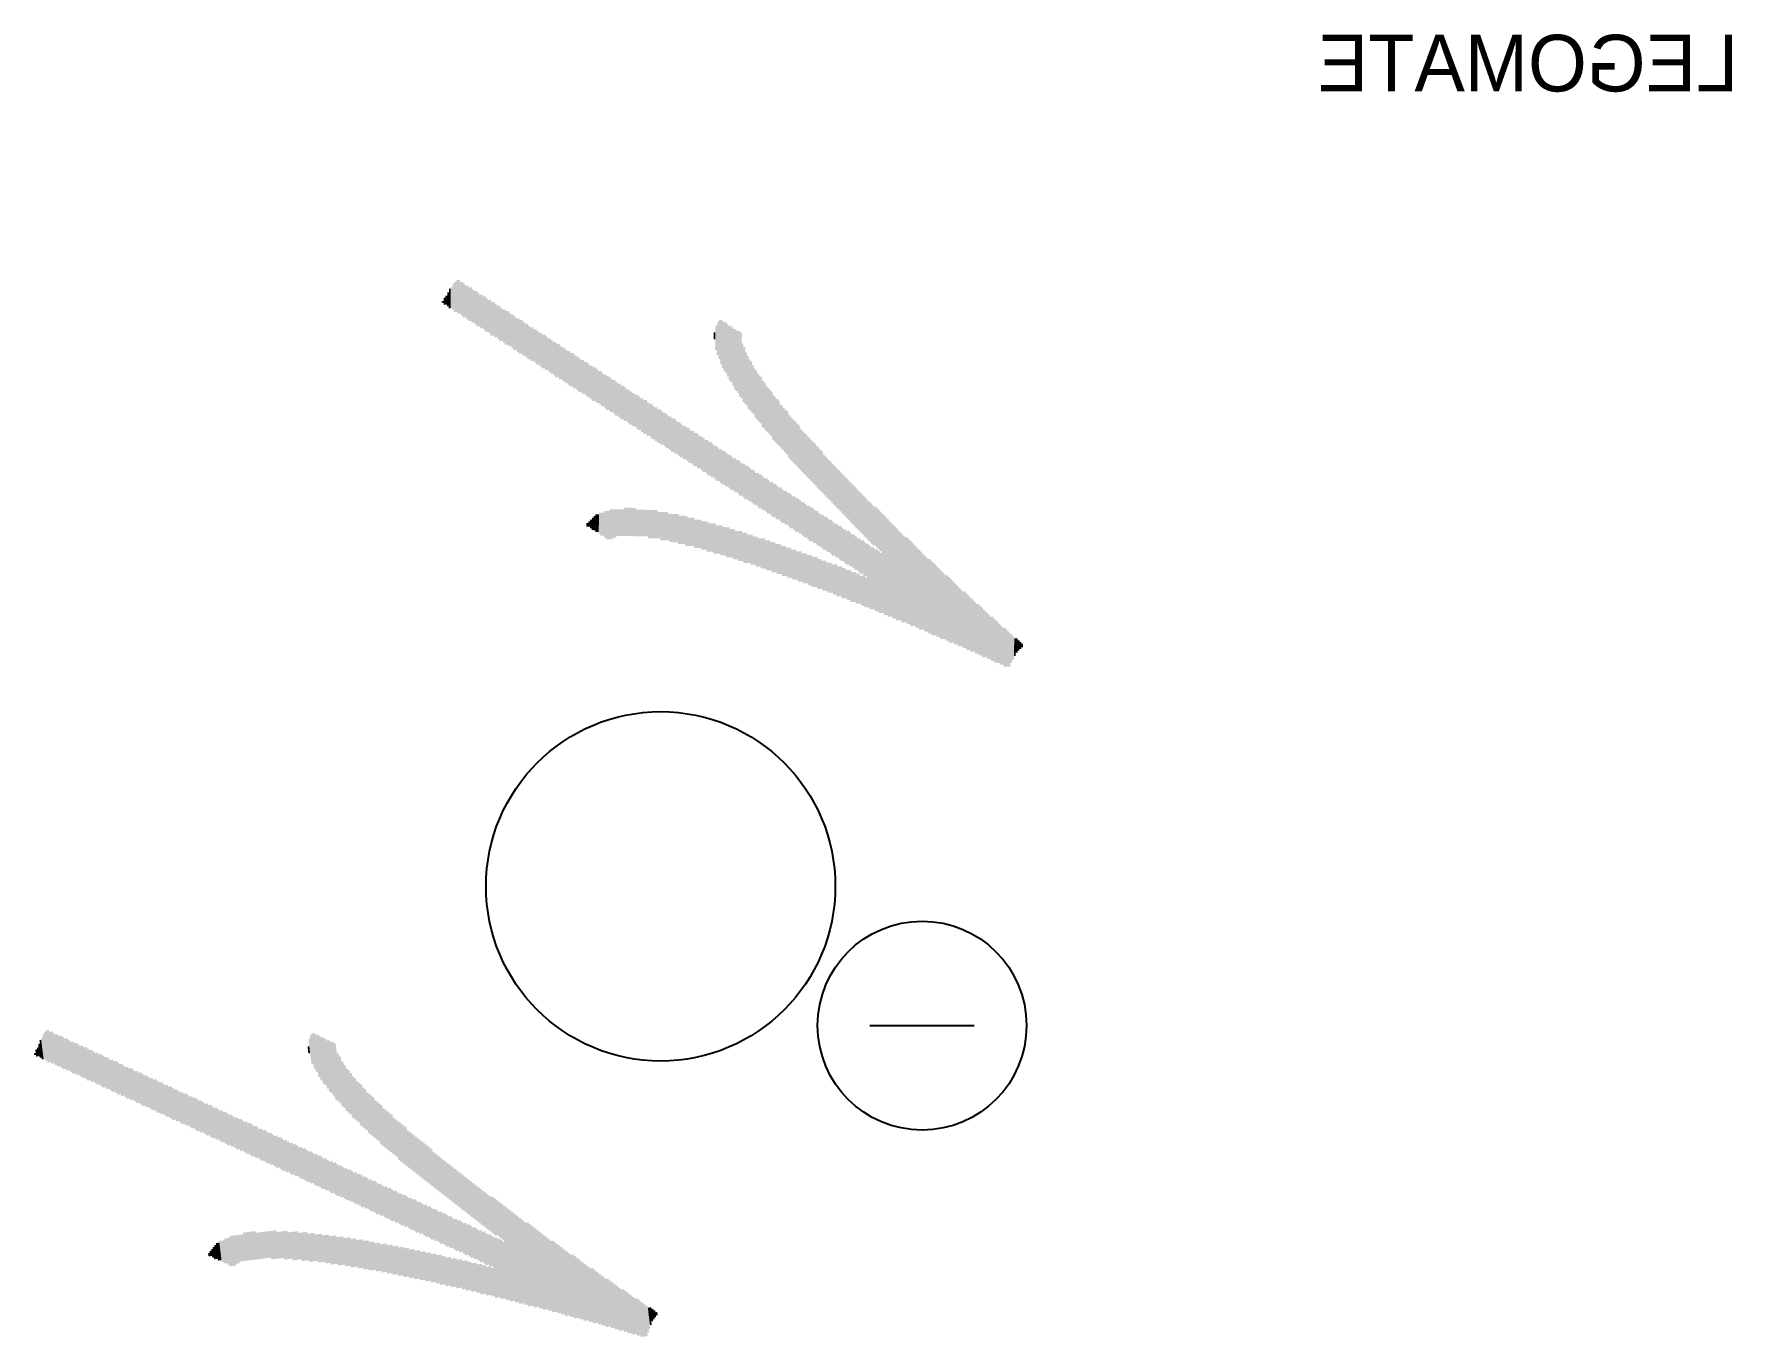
# Model space of a CAD drawing. Extents: x -28.5 to 28.5, y -1.2 to 59.4.
# Drawn here: x -24.48 to -0.09, y 40.66 to 59.37 of the extents above; entities that cross this region are included whole.
import ezdxf

# ---------------------------------------------------------------- set-up
doc = ezdxf.new("R2010")
doc.units = 0
doc.layers.add('17', color=110, linetype='CONTINUOUS')
doc.layers.add('22', color=253, linetype='CONTINUOUS')

# ---------------------------------------------------------------- blocks, each defined once
blk = doc.blocks.new('RECT')
blk.add_solid([(-0.5, -0.5), (0.5, -0.5), (-0.5, 0.5), (0.5, 0.5)])
blk = doc.blocks.new('ROUNDP')
blk.add_circle((0, 0), 0.5)

msp = doc.modelspace()

# ---------------------------------------------------------------- linework, layer by layer
at = {"layer": '22'}
msp.add_line((-12.472, 45.134), (-10.972, 45.134), dxfattribs=at)
msp.add_circle((-11.722, 45.134), 1.5, dxfattribs=at)

# ---------------------------------------------------------------- block references
at = {"layer": '17', "xscale": 5.016, "yscale": 5.016, "rotation": 332}
msp.add_blockref('ROUNDP', (-15.4767, 47.1335), dxfattribs=at)
msp.add_blockref('ROUNDP', (-15.4767, 47.1335), dxfattribs=at)
at = {"layer": '22', "yscale": 0.0254}
for p, xscale, rotation in [((-18.5568, 55.5489), 0.127, 89), ((-18.5312, 55.5611), 0.2032, 89), ((-18.5056, 55.5734), 0.2794, 89), ((-18.48, 55.5856), 0.3048, 89), ((-18.4543, 55.5979), 0.381, 89), ((-18.4289, 55.5974), 0.4318, 89), ((-18.4033, 55.6097), 0.4572, 89), ((-18.3781, 55.5966), 0.4826, 89), ((-18.353, 55.5834), 0.4572, 89), ((-18.3278, 55.5703), 0.4826, 89), ((-18.3028, 55.5444), 0.4826, 89), ((-18.2777, 55.5313), 0.4572, 89), ((-18.2525, 55.5182), 0.4826, 89), ((-18.2275, 55.4923), 0.4826, 89), ((-18.2021, 55.4919), 0.4826, 89), ((-18.1772, 55.466), 0.4826, 89), ((-18.152, 55.4529), 0.4572, 89), ((-18.1268, 55.4398), 0.4826, 89), ((-18.1019, 55.4139), 0.4826, 89), ((-18.0767, 55.4008), 0.4572, 89), ((-18.0515, 55.3876), 0.4826, 89), ((-18.608, 55.5244), 0.0254, 89), ((-18.5824, 55.5366), 0.1016, 89), ((-18.0264, 55.3745), 0.4572, 89), ((-18.0012, 55.3613), 0.4826, 89), ((-17.9762, 55.3355), 0.4826, 89), ((-17.9511, 55.3224), 0.4572, 89), ((-17.9259, 55.3092), 0.4826, 89), ((-17.9009, 55.2834), 0.4826, 89), ((-17.8755, 55.2829), 0.4826, 89), ((-17.8506, 55.2571), 0.4826, 89), ((-17.8254, 55.244), 0.4572, 89), ((-17.8002, 55.2308), 0.4826, 89), ((-17.7753, 55.205), 0.4826, 89), ((-17.7501, 55.1918), 0.4572, 89), ((-17.7249, 55.1787), 0.4826, 89), ((-17.7, 55.1529), 0.4826, 89), ((-17.6746, 55.1524), 0.4826, 89), ((-17.6496, 55.1266), 0.4826, 89), ((-17.6245, 55.1134), 0.4572, 89), ((-17.5993, 55.1003), 0.4826, 89), ((-17.5743, 55.0745), 0.4826, 89), ((-17.5492, 55.0613), 0.4572, 89), ((-17.524, 55.0482), 0.4826, 89), ((-17.499, 55.0223), 0.4826, 89), ((-17.4736, 55.0219), 0.4826, 89), ((-17.4487, 54.996), 0.4826, 89), ((-17.4235, 54.9829), 0.4572, 89), ((-17.3983, 54.9698), 0.4826, 89), ((-17.3734, 54.9439), 0.4826, 89), ((-17.3482, 54.9308), 0.4572, 89), ((-17.323, 54.9176), 0.4826, 89), ((-17.2979, 54.9045), 0.4572, 89), ((-17.2727, 54.8914), 0.4826, 89), ((-14.6794, 55.0112), 0.3556, 89), ((-14.6542, 54.9981), 0.4826, 89), ((-14.6291, 54.9849), 0.5588, 89), ((-14.6043, 54.9464), 0.635, 89), ((-14.5796, 54.9079), 0.6604, 89), ((-14.5546, 54.882), 0.7112, 89), ((-14.5297, 54.8562), 0.7112, 89), ((-14.505, 54.8176), 0.7366, 89), ((-14.48, 54.7918), 0.7874, 89), ((-14.455, 54.766), 0.7874, 89), ((-14.4303, 54.7274), 0.8128, 89), ((-14.4054, 54.7016), 0.8636, 89), ((-17.2477, 54.8655), 0.4826, 89), ((-17.2226, 54.8524), 0.4572, 89), ((-17.1974, 54.8392), 0.4826, 89), ((-17.1724, 54.8134), 0.4826, 89), ((-17.147, 54.813), 0.4826, 89), ((-17.1221, 54.7871), 0.4826, 89), ((-17.0969, 54.774), 0.4572, 89), ((-17.0717, 54.7608), 0.4826, 89), ((-17.0468, 54.735), 0.4826, 89), ((-17.0216, 54.7219), 0.4572, 89), ((-16.9964, 54.7087), 0.4826, 89), ((-16.9715, 54.6829), 0.4826, 89), ((-16.9461, 54.6824), 0.4826, 89), ((-16.9211, 54.6566), 0.4826, 89), ((-14.7044, 55.0371), 0.1016, 89), ((-14.3804, 54.6758), 0.8636, 89), ((-14.3552, 54.6626), 0.889, 89), ((-14.3305, 54.6241), 0.9144, 89), ((-14.3067, 54.5347), 0.7874, 89), ((-14.2821, 54.4835), 0.7874, 89), ((-16.896, 54.6434), 0.4572, 89), ((-16.8708, 54.6303), 0.4826, 89), ((-16.8458, 54.6045), 0.4826, 89), ((-16.8207, 54.5913), 0.4572, 89), ((-16.7955, 54.5782), 0.4826, 89), ((-16.7705, 54.5523), 0.4826, 89), ((-16.7451, 54.5519), 0.4826, 89), ((-16.7202, 54.5261), 0.4826, 89), ((-16.695, 54.5129), 0.4572, 89), ((-16.6698, 54.4998), 0.4826, 89), ((-16.6449, 54.4739), 0.4826, 89), ((-16.6197, 54.4608), 0.4572, 89), ((-16.5945, 54.4477), 0.4826, 89), ((-16.5694, 54.4345), 0.4572, 89), ((-16.5442, 54.4214), 0.4826, 89), ((-16.5192, 54.3955), 0.4826, 89), ((-14.2576, 54.4323), 0.7366, 89), ((-14.2329, 54.3937), 0.7112, 89), ((-14.2084, 54.3425), 0.7112, 89), ((-14.1834, 54.3167), 0.7112, 89), ((-16.4941, 54.3824), 0.4572, 89), ((-16.4689, 54.3693), 0.4826, 89), ((-16.4439, 54.3434), 0.4826, 89), ((-16.4185, 54.343), 0.4826, 89), ((-16.3936, 54.3171), 0.4826, 89), ((-16.3684, 54.304), 0.4572, 89), ((-16.3432, 54.2908), 0.4826, 89), ((-16.3183, 54.265), 0.4826, 89), ((-16.2931, 54.2519), 0.4572, 89), ((-16.2679, 54.2387), 0.4826, 89), ((-16.243, 54.2129), 0.4826, 89), ((-16.2176, 54.2124), 0.4826, 89), ((-16.1926, 54.1866), 0.4826, 89), ((-16.1674, 54.1735), 0.4572, 89), ((-16.1423, 54.1603), 0.4826, 89), ((-14.1587, 54.2781), 0.6858, 89), ((-14.134, 54.2396), 0.6604, 89), ((-14.1093, 54.201), 0.6858, 89), ((-14.0845, 54.1625), 0.6604, 89), ((-14.0596, 54.1367), 0.6604, 89), ((-14.0346, 54.1108), 0.6604, 89), ((-14.0101, 54.0596), 0.6604, 89), ((-16.1173, 54.1345), 0.4826, 89), ((-16.0921, 54.1213), 0.4572, 89), ((-16.067, 54.1082), 0.4826, 89), ((-16.042, 54.0824), 0.4826, 89), ((-16.0166, 54.0819), 0.4826, 89), ((-15.9917, 54.0561), 0.4826, 89), ((-15.9665, 54.0429), 0.4572, 89), ((-15.9413, 54.0298), 0.4826, 89), ((-15.9164, 54.004), 0.4826, 89), ((-15.8912, 53.9908), 0.4572, 89), ((-15.866, 53.9777), 0.4826, 89), ((-15.8408, 53.9645), 0.4572, 89), ((-15.8157, 53.9514), 0.4826, 89), ((-15.7907, 53.9256), 0.4826, 89), ((-13.9852, 54.0338), 0.6604, 89), ((-13.9604, 53.9952), 0.635, 89), ((-13.9355, 53.9694), 0.635, 89), ((-13.9105, 53.9435), 0.635, 89), ((-13.8856, 53.9177), 0.635, 89), ((-13.8611, 53.8665), 0.635, 89), ((-13.8361, 53.8406), 0.635, 89), ((-15.7655, 53.9124), 0.4572, 89), ((-15.7404, 53.8993), 0.4826, 89), ((-15.7154, 53.8734), 0.4826, 89), ((-15.69, 53.873), 0.4826, 89), ((-15.6651, 53.8471), 0.4826, 89), ((-15.6399, 53.834), 0.4572, 89), ((-15.6147, 53.8209), 0.4826, 89), ((-15.5898, 53.795), 0.4826, 89), ((-15.5646, 53.7819), 0.4572, 89), ((-15.5394, 53.7687), 0.4826, 89), ((-15.5145, 53.7429), 0.4826, 89), ((-15.4891, 53.7425), 0.4826, 89), ((-15.4641, 53.7166), 0.4826, 89), ((-15.4389, 53.7035), 0.4572, 89), ((-15.4138, 53.6903), 0.4826, 89), ((-15.3888, 53.6645), 0.4826, 89), ((-13.8111, 53.8148), 0.635, 89), ((-13.7862, 53.7889), 0.635, 89), ((-13.7615, 53.7504), 0.6096, 89), ((-13.7365, 53.7246), 0.6096, 89), ((-13.7116, 53.6987), 0.6096, 89), ((-13.6866, 53.6729), 0.6096, 89), ((-13.6617, 53.6471), 0.6096, 89), ((-13.6371, 53.5958), 0.6096, 89), ((-15.3636, 53.6514), 0.4572, 89), ((-15.3385, 53.6382), 0.4826, 89), ((-15.3135, 53.6124), 0.4826, 89), ((-15.2881, 53.6119), 0.4826, 89), ((-15.2632, 53.5861), 0.4826, 89), ((-15.238, 53.573), 0.4572, 89), ((-15.2128, 53.5598), 0.4826, 89), ((-15.1879, 53.534), 0.4826, 89), ((-15.1627, 53.5208), 0.4572, 89), ((-15.1375, 53.5077), 0.4826, 89), ((-15.1123, 53.4945), 0.4572, 89), ((-15.0872, 53.4814), 0.4826, 89), ((-15.0622, 53.4556), 0.4826, 89), ((-15.037, 53.4424), 0.4572, 89), ((-15.0119, 53.4293), 0.4826, 89), ((-13.6122, 53.57), 0.6096, 89), ((-13.5872, 53.5441), 0.6096, 89), ((-13.5623, 53.5183), 0.6096, 89), ((-13.5373, 53.4925), 0.6096, 89), ((-13.5124, 53.4666), 0.6096, 89), ((-13.4874, 53.4408), 0.6096, 89), ((-13.4627, 53.4022), 0.5842, 89), ((-13.4377, 53.3764), 0.5842, 89), ((-14.9869, 53.4034), 0.4826, 89), ((-14.9615, 53.403), 0.4826, 89), ((-14.9366, 53.3772), 0.4826, 89), ((-14.9114, 53.364), 0.4572, 89), ((-14.8862, 53.3509), 0.4826, 89), ((-14.8613, 53.325), 0.4826, 89), ((-14.8361, 53.3119), 0.4572, 89), ((-14.8109, 53.2988), 0.4826, 89), ((-14.786, 53.2729), 0.4826, 89), ((-14.7606, 53.2725), 0.4826, 89), ((-14.7356, 53.2466), 0.4826, 89), ((-14.7104, 53.2335), 0.4572, 89), ((-14.6853, 53.2204), 0.4826, 89), ((-14.6603, 53.1945), 0.4826, 89), ((-13.4128, 53.3506), 0.5842, 89), ((-13.3878, 53.3247), 0.5842, 89), ((-13.3629, 53.2989), 0.5842, 89), ((-13.3379, 53.273), 0.5842, 89), ((-13.313, 53.2472), 0.5842, 89), ((-13.288, 53.2214), 0.5842, 89), ((-13.2631, 53.1955), 0.5842, 89), ((-13.2381, 53.1697), 0.5842, 89), ((-13.2132, 53.1438), 0.5842, 89), ((-14.6351, 53.1814), 0.4572, 89), ((-14.61, 53.1682), 0.4826, 89), ((-14.585, 53.1424), 0.4826, 89), ((-14.5596, 53.1419), 0.4826, 89), ((-14.5347, 53.1161), 0.4826, 89), ((-14.5095, 53.103), 0.4572, 89), ((-14.4843, 53.0898), 0.4826, 89), ((-14.4594, 53.064), 0.4826, 89), ((-14.4342, 53.0508), 0.4572, 89), ((-14.409, 53.0377), 0.4826, 89), ((-14.3838, 53.0246), 0.4572, 89), ((-14.3587, 53.0114), 0.4826, 89), ((-14.3337, 52.9856), 0.4826, 89), ((-14.3085, 52.9724), 0.4572, 89), ((-14.2834, 52.9593), 0.4826, 89), ((-14.2584, 52.9335), 0.4826, 89), ((-14.233, 52.933), 0.4826, 89), ((-13.1882, 53.118), 0.5842, 89), ((-13.1633, 53.0922), 0.5842, 89), ((-13.1385, 53.0536), 0.5588, 89), ((-13.1136, 53.0278), 0.5588, 89), ((-13.0886, 53.002), 0.5588, 89), ((-13.0637, 52.9761), 0.5588, 89), ((-13.0387, 52.9503), 0.5588, 89), ((-13.0138, 52.9244), 0.5588, 89), ((-12.9888, 52.8986), 0.5588, 89), ((-14.208, 52.9072), 0.4826, 89), ((-14.1829, 52.894), 0.4572, 89), ((-14.1577, 52.8809), 0.4826, 89), ((-14.1327, 52.8551), 0.4826, 89), ((-14.1076, 52.8419), 0.4572, 89), ((-14.0824, 52.8288), 0.4826, 89), ((-14.0574, 52.8029), 0.4826, 89), ((-14.032, 52.8025), 0.4826, 89), ((-14.0071, 52.7766), 0.4826, 89), ((-13.9819, 52.7635), 0.4572, 89), ((-13.9567, 52.7504), 0.4826, 89), ((-13.9318, 52.7245), 0.4826, 89), ((-13.9066, 52.7114), 0.4572, 89), ((-13.8814, 52.6982), 0.4826, 89), ((-12.9639, 52.8728), 0.5588, 89), ((-12.9389, 52.8469), 0.5588, 89), ((-12.914, 52.8211), 0.5588, 89), ((-12.889, 52.7952), 0.5588, 89), ((-12.864, 52.7694), 0.5588, 89), ((-12.8391, 52.7436), 0.5588, 89), ((-12.8141, 52.7177), 0.5588, 89), ((-12.7892, 52.6919), 0.5588, 89), ((-12.7642, 52.666), 0.5588, 89), ((-13.8565, 52.6724), 0.4826, 89), ((-13.8311, 52.672), 0.4826, 89), ((-13.8061, 52.6461), 0.4826, 89), ((-13.781, 52.633), 0.4572, 89), ((-13.7558, 52.6198), 0.4826, 89), ((-13.7308, 52.594), 0.4826, 89), ((-13.7057, 52.5809), 0.4572, 89), ((-13.6805, 52.5677), 0.4826, 89), ((-13.6553, 52.5546), 0.4572, 89), ((-13.6301, 52.5414), 0.4826, 89), ((-13.6052, 52.5156), 0.4826, 89), ((-13.58, 52.5025), 0.4572, 89), ((-13.5548, 52.4893), 0.4826, 89), ((-13.5299, 52.4635), 0.4826, 89), ((-13.5045, 52.463), 0.4826, 89), ((-12.7393, 52.6402), 0.5588, 89), ((-12.7143, 52.6144), 0.5588, 89), ((-12.6894, 52.5885), 0.5588, 89), ((-12.6644, 52.5627), 0.5588, 89), ((-12.6395, 52.5368), 0.5588, 89), ((-12.6145, 52.511), 0.5588, 89), ((-12.5896, 52.4852), 0.5588, 89), ((-12.5646, 52.4593), 0.5588, 89), ((-12.5397, 52.4335), 0.5588, 89), ((-12.5147, 52.4076), 0.5588, 89), ((-16.4279, 52.3489), 0.2032, 89), ((-16.4025, 52.3485), 0.254, 89), ((-16.3771, 52.348), 0.254, 89), ((-16.3517, 52.3476), 0.3048, 89), ((-16.3266, 52.3345), 0.3302, 89), ((-16.3012, 52.334), 0.3302, 89), ((-16.2758, 52.3336), 0.381, 89), ((-16.2506, 52.3204), 0.4064, 89), ((-16.2252, 52.32), 0.4064, 89), ((-16.1996, 52.3322), 0.4318, 89), ((-16.1742, 52.3318), 0.4318, 89), ((-16.1486, 52.3441), 0.4064, 89), ((-16.1232, 52.3436), 0.4064, 89), ((-16.0976, 52.3559), 0.381, 89), ((-16.0722, 52.3554), 0.381, 89), ((-16.0468, 52.355), 0.381, 89), ((-16.0214, 52.3545), 0.381, 89), ((-15.9958, 52.3668), 0.4064, 89), ((-15.9704, 52.3663), 0.4064, 89), ((-15.945, 52.3659), 0.4064, 89), ((-15.9196, 52.3655), 0.4064, 89), ((-15.8942, 52.365), 0.4064, 89), ((-15.8688, 52.3646), 0.4064, 89), ((-15.8434, 52.3641), 0.4064, 89), ((-15.8182, 52.351), 0.381, 89), ((-15.7928, 52.3505), 0.381, 89), ((-15.7674, 52.3501), 0.381, 89), ((-15.742, 52.3497), 0.381, 89), ((-15.7166, 52.3492), 0.381, 89), ((-15.6912, 52.3488), 0.381, 89), ((-15.6658, 52.3483), 0.381, 89), ((-15.6406, 52.3352), 0.4064, 89), ((-15.6153, 52.3347), 0.4064, 89), ((-15.5899, 52.3343), 0.4064, 89), ((-15.5645, 52.3339), 0.4064, 89), ((-15.5391, 52.3334), 0.4064, 89), ((-15.5139, 52.3203), 0.381, 89), ((-15.4885, 52.3198), 0.381, 89), ((-15.4633, 52.3067), 0.4064, 89), ((-15.4379, 52.3062), 0.4064, 89), ((-15.4125, 52.3058), 0.4064, 89), ((-15.3871, 52.3054), 0.4064, 89), ((-15.362, 52.2922), 0.381, 89), ((-15.3368, 52.2791), 0.4064, 89), ((-15.3114, 52.2786), 0.4064, 89), ((-15.286, 52.2782), 0.4064, 89), ((-15.2606, 52.2777), 0.4064, 89), ((-15.2352, 52.2773), 0.4064, 89), ((-15.2102, 52.2515), 0.4064, 89), ((-15.1848, 52.251), 0.4064, 89), ((-15.1595, 52.2506), 0.4064, 89), ((-15.1341, 52.2501), 0.4064, 89), ((-15.1089, 52.237), 0.4318, 89), ((-13.4795, 52.4372), 0.4826, 89), ((-13.4544, 52.424), 0.4572, 89), ((-13.4292, 52.4109), 0.4826, 89), ((-13.4042, 52.3851), 0.4826, 89), ((-13.3791, 52.3719), 0.4572, 89), ((-13.3539, 52.3588), 0.4826, 89), ((-13.3289, 52.3329), 0.4826, 89), ((-13.3035, 52.3325), 0.4826, 89), ((-13.2786, 52.3067), 0.4826, 89), ((-13.2534, 52.2935), 0.4572, 89), ((-13.2282, 52.2804), 0.4826, 89), ((-13.2033, 52.2545), 0.4826, 89), ((-13.1781, 52.2414), 0.4572, 89), ((-13.1529, 52.2283), 0.4826, 89), ((-13.128, 52.2024), 0.4826, 89), ((-13.1026, 52.202), 0.4826, 89), ((-12.4898, 52.3818), 0.5588, 89), ((-12.4648, 52.356), 0.5588, 89), ((-12.4398, 52.3301), 0.5588, 89), ((-12.4149, 52.3043), 0.5588, 89), ((-12.3895, 52.3038), 0.5588, 89), ((-12.3645, 52.278), 0.5588, 89), ((-12.3396, 52.2522), 0.5588, 89), ((-12.3146, 52.2263), 0.5588, 89), ((-12.2972, 51.7688), 1.4224, 89), ((-12.2721, 51.7556), 1.397, 89), ((-16.53, 52.3253), 0.0508, 89), ((-16.5043, 52.3376), 0.0762, 89), ((-16.4789, 52.3371), 0.127, 89), ((-16.4535, 52.3367), 0.1778, 89), ((-15.0837, 52.2239), 0.4064, 89), ((-15.0583, 52.2234), 0.4064, 89), ((-15.0329, 52.223), 0.4064, 89), ((-15.0075, 52.2225), 0.4064, 89), ((-14.9826, 52.1967), 0.4064, 89), ((-14.9572, 52.1962), 0.4064, 89), ((-14.9318, 52.1958), 0.4064, 89), ((-14.9064, 52.1954), 0.4064, 89), ((-14.8814, 52.1695), 0.4064, 89), ((-14.856, 52.1691), 0.4064, 89), ((-14.8306, 52.1686), 0.4064, 89), ((-14.8055, 52.1555), 0.4318, 89), ((-14.7803, 52.1423), 0.4064, 89), ((-14.7549, 52.1419), 0.4064, 89), ((-14.7295, 52.1415), 0.4064, 89), ((-14.7043, 52.1283), 0.4318, 89), ((-14.6791, 52.1152), 0.4064, 89), ((-14.6537, 52.1147), 0.4064, 89), ((-14.6284, 52.1143), 0.4064, 89), ((-14.6032, 52.1011), 0.4318, 89), ((-14.578, 52.088), 0.4064, 89), ((-14.5526, 52.0876), 0.4064, 89), ((-14.5274, 52.0744), 0.4318, 89), ((-14.502, 52.074), 0.4318, 89), ((-14.4769, 52.0608), 0.4064, 89), ((-14.4515, 52.0604), 0.4064, 89), ((-14.4263, 52.0473), 0.4318, 89), ((-14.4011, 52.0341), 0.4064, 89), ((-14.3757, 52.0337), 0.4064, 89), ((-14.3505, 52.0205), 0.4318, 89), ((-14.3251, 52.0201), 0.4318, 89), ((-14.3, 52.0069), 0.4064, 89), ((-14.2748, 51.9938), 0.4318, 89), ((-14.2494, 51.9934), 0.4318, 89), ((-13.0776, 52.1761), 0.4826, 89), ((-13.0525, 52.163), 0.4572, 89), ((-13.0273, 52.1499), 0.4826, 89), ((-13.0023, 52.124), 0.4826, 89), ((-12.9772, 52.1109), 0.4572, 89), ((-12.952, 52.0977), 0.4826, 89), ((-12.9268, 52.0846), 0.4572, 89), ((-12.9016, 52.0714), 0.4826, 89), ((-12.8767, 52.0456), 0.4826, 89), ((-12.8515, 52.0325), 0.4572, 89), ((-12.8263, 52.0193), 0.4826, 89), ((-12.8014, 51.9935), 0.4826, 89), ((-12.776, 51.993), 0.4826, 89), ((-12.751, 51.9672), 0.4826, 89), ((-12.2471, 51.7298), 1.397, 89), ((-12.2219, 51.7166), 1.3716, 89), ((-12.197, 51.6908), 1.3716, 89), ((-12.1718, 51.6776), 1.3462, 89), ((-12.1466, 51.6645), 1.3208, 89), ((-12.1217, 51.6387), 1.3208, 89), ((-12.0965, 51.6255), 1.2954, 89), ((-12.0715, 51.5997), 1.2954, 89), ((-12.0464, 51.5865), 1.27, 89), ((-12.0212, 51.5734), 1.2446, 89), ((-14.2242, 51.9802), 0.4064, 89), ((-14.1988, 51.9798), 0.4064, 89), ((-14.1737, 51.9666), 0.4318, 89), ((-14.1485, 51.9535), 0.4064, 89), ((-14.1231, 51.953), 0.4064, 89), ((-14.0979, 51.9399), 0.4318, 89), ((-14.0727, 51.9268), 0.4064, 89), ((-14.0473, 51.9263), 0.4064, 89), ((-14.0222, 51.9132), 0.4318, 89), ((-13.9968, 51.9127), 0.4318, 89), ((-13.9716, 51.8996), 0.4064, 89), ((-13.9464, 51.8865), 0.4318, 89), ((-13.921, 51.886), 0.4318, 89), ((-13.8959, 51.8729), 0.4064, 89), ((-13.8707, 51.8597), 0.4318, 89), ((-13.8453, 51.8593), 0.4318, 89), ((-13.8201, 51.8461), 0.4064, 89), ((-13.7949, 51.833), 0.4318, 89), ((-13.7695, 51.8326), 0.4318, 89), ((-13.7444, 51.8194), 0.4064, 89), ((-13.7192, 51.8063), 0.4318, 89), ((-13.6938, 51.8058), 0.4318, 89), ((-13.6686, 51.7927), 0.4064, 89), ((-13.6434, 51.7795), 0.4318, 89), ((-13.618, 51.7791), 0.4318, 89), ((-13.5929, 51.766), 0.4064, 89), ((-13.5677, 51.7528), 0.4318, 89), ((-13.5423, 51.7524), 0.4318, 89), ((-12.7259, 51.9541), 0.4572, 89), ((-12.7007, 51.9409), 0.4826, 89), ((-12.6757, 51.9151), 0.4826, 89), ((-12.6506, 51.9019), 0.4572, 89), ((-12.6254, 51.8888), 0.4826, 89), ((-12.6004, 51.863), 0.4826, 89), ((-12.575, 51.8625), 0.4826, 89), ((-12.5538, 51.6208), 0.9144, 89), ((-12.5249, 51.8235), 0.4572, 89), ((-12.5035, 51.5945), 0.9144, 89), ((-12.4783, 51.5814), 0.889, 89), ((-12.4534, 51.5555), 0.889, 89), ((-12.428, 51.5551), 0.889, 89), ((-12.4028, 51.542), 0.8636, 89), ((-12.3776, 51.5288), 0.889, 89), ((-11.9962, 51.5476), 1.2446, 89), ((-11.9711, 51.5344), 1.2192, 89), ((-11.9457, 51.534), 1.2192, 89), ((-11.9207, 51.5081), 1.2192, 89), ((-11.8955, 51.495), 1.1938, 89), ((-11.8706, 51.4692), 1.1938, 89), ((-11.8454, 51.456), 1.1684, 89), ((-11.8202, 51.4429), 1.143, 89), ((-11.7953, 51.417), 1.143, 89), ((-11.7701, 51.4039), 1.1176, 89), ((-13.5171, 51.7392), 0.4064, 89), ((-13.492, 51.7261), 0.4318, 89), ((-13.4666, 51.7257), 0.4318, 89), ((-13.4414, 51.7125), 0.4064, 89), ((-13.4162, 51.6994), 0.4318, 89), ((-13.3908, 51.6989), 0.4318, 89), ((-13.3656, 51.6858), 0.4064, 89), ((-13.3405, 51.6726), 0.4318, 89), ((-13.3151, 51.6722), 0.4318, 89), ((-13.2901, 51.6464), 0.4318, 89), ((-13.2647, 51.6459), 0.4318, 89), ((-13.2393, 51.6455), 0.4318, 89), ((-13.2144, 51.6196), 0.4318, 89), ((-13.189, 51.6192), 0.4318, 89), ((-13.1638, 51.6061), 0.4064, 89), ((-13.1386, 51.5929), 0.4318, 89), ((-13.1132, 51.5925), 0.4318, 89), ((-13.0881, 51.5793), 0.4064, 89), ((-13.0629, 51.5662), 0.4318, 89), ((-13.0375, 51.5657), 0.4318, 89), ((-13.0123, 51.5526), 0.4064, 89), ((-12.9871, 51.5395), 0.4318, 89), ((-12.9617, 51.539), 0.4318, 89), ((-12.9368, 51.5132), 0.4318, 89), ((-12.9114, 51.5127), 0.4318, 89), ((-12.886, 51.5123), 0.4318, 89), ((-12.3525, 51.5157), 0.8636, 89), ((-12.3275, 51.4898), 0.8636, 89), ((-11.7452, 51.3781), 1.1176, 89), ((-11.72, 51.3649), 1.0922, 89), ((-11.6948, 51.3518), 1.0668, 89), ((-11.6699, 51.3259), 1.0668, 89), ((-11.6447, 51.3128), 1.0414, 89), ((-11.6195, 51.2996), 1.0668, 89), ((-11.5943, 51.2865), 1.0414, 89), ((-11.5694, 51.2607), 1.0414, 89), ((-11.5442, 51.2475), 1.016, 89), ((-11.519, 51.2344), 0.9906, 89), ((-12.861, 51.4864), 0.4318, 89), ((-12.8356, 51.486), 0.4318, 89), ((-12.8105, 51.4729), 0.4064, 89), ((-12.7853, 51.4597), 0.4318, 89), ((-12.7599, 51.4593), 0.4318, 89), ((-12.7349, 51.4334), 0.4318, 89), ((-12.7095, 51.433), 0.4318, 89), ((-12.6842, 51.4326), 0.4318, 89), ((-12.6592, 51.4067), 0.4318, 89), ((-12.6338, 51.4063), 0.4318, 89), ((-12.6086, 51.3931), 0.4064, 89), ((-12.5835, 51.38), 0.4318, 89), ((-12.5331, 51.3537), 0.4318, 89), ((-11.4941, 51.2086), 0.9906, 89), ((-11.4689, 51.1954), 0.9652, 89), ((-11.444, 51.1696), 0.9652, 89), ((-11.4188, 51.1564), 0.9398, 89), ((-11.3936, 51.1433), 0.9144, 89), ((-11.3684, 51.1301), 0.9398, 89), ((-11.3433, 51.117), 0.9144, 89), ((-11.3183, 51.0912), 0.9144, 89), ((-11.2931, 51.078), 0.889, 89), ((-11.268, 51.0649), 0.8636, 89), ((-11.243, 51.039), 0.8636, 89), ((-11.2178, 51.0259), 0.8382, 89), ((-11.1929, 51.0001), 0.8382, 89), ((-11.1677, 50.9869), 0.8128, 89), ((-11.1425, 50.9738), 0.7874, 89), ((-11.1174, 50.9606), 0.8128, 89), ((-11.0922, 50.9475), 0.7874, 89), ((-11.0672, 50.9217), 0.7874, 89), ((-11.042, 50.9085), 0.762, 89), ((-11.0171, 50.8827), 0.762, 89), ((-10.9919, 50.8695), 0.7366, 89), ((-10.9667, 50.8564), 0.7112, 89), ((-10.9418, 50.8306), 0.7112, 89), ((-10.9164, 50.8301), 0.7112, 89), ((-10.8914, 50.8043), 0.7112, 89), ((-10.8663, 50.7911), 0.6858, 89), ((-10.8413, 50.7653), 0.6858, 89), ((-10.8161, 50.7521), 0.6604, 89), ((-10.791, 50.739), 0.635, 89), ((-10.766, 50.7132), 0.635, 89), ((-10.7408, 50.7), 0.6096, 89), ((-10.7157, 50.6869), 0.635, 89), ((-10.6905, 50.6737), 0.6096, 89), ((-10.6655, 50.6479), 0.6096, 89), ((-10.6404, 50.6348), 0.5842, 89), ((-10.6152, 50.6216), 0.5588, 89), ((-10.5902, 50.5958), 0.5588, 89), ((-10.5651, 50.5826), 0.5334, 89), ((-10.5399, 50.5695), 0.5588, 89), ((-10.5147, 50.5564), 0.5334, 89), ((-10.4895, 50.5432), 0.508, 89), ((-10.4644, 50.5301), 0.4826, 89), ((-10.4387, 50.5423), 0.4064, 89), ((-10.4131, 50.5546), 0.3302, 89), ((-10.3875, 50.5668), 0.254, 89), ((-10.3617, 50.5918), 0.2032, 89), ((-10.3363, 50.5913), 0.1524, 89), ((-10.3109, 50.5909), 0.1016, 89), ((-10.2855, 50.5905), 0.0508, 89), ((-24.3691, 44.7879), 0.2794, 97), ((-24.3455, 44.8036), 0.3048, 97), ((-24.3218, 44.8193), 0.381, 97), ((-24.2966, 44.8224), 0.4318, 97), ((-24.2729, 44.8381), 0.4572, 97), ((-24.2462, 44.8286), 0.4826, 97), ((-24.2194, 44.8191), 0.4572, 97), ((-24.1926, 44.8096), 0.4826, 97), ((-24.1643, 44.7875), 0.4826, 97), ((-24.1376, 44.7779), 0.4572, 97), ((-24.1108, 44.7684), 0.4826, 97), ((-24.0825, 44.7463), 0.4826, 97), ((-24.0573, 44.7494), 0.4826, 97), ((-24.029, 44.7273), 0.4826, 97), ((-24.0022, 44.7178), 0.4572, 97), ((-23.9755, 44.7083), 0.4826, 97), ((-23.9472, 44.6862), 0.4826, 97), ((-23.9204, 44.6767), 0.4572, 97), ((-23.8937, 44.6672), 0.4826, 97), ((-23.8669, 44.6576), 0.4572, 97), ((-23.8401, 44.6481), 0.4826, 97), ((-20.5019, 44.7637), 0.3556, 97), ((-20.4752, 44.7542), 0.4826, 97), ((-20.4484, 44.7447), 0.5588, 97), ((-20.4186, 44.71), 0.635, 97), ((-20.3887, 44.6753), 0.6604, 97), ((-20.3604, 44.6531), 0.7112, 97), ((-20.3321, 44.631), 0.7112, 97), ((-20.3023, 44.5963), 0.7366, 97), ((-20.2739, 44.5742), 0.7874, 97), ((-20.2456, 44.5521), 0.7874, 97), ((-20.2158, 44.5174), 0.8128, 97), ((-20.1875, 44.4952), 0.8636, 97), ((-20.1592, 44.4731), 0.8636, 97), ((-20.1324, 44.4636), 0.889, 97), ((-20.1026, 44.4289), 0.9144, 97), ((-24.4638, 44.7251), 0.0254, 97), ((-24.4401, 44.7408), 0.1016, 97), ((-24.4164, 44.7565), 0.127, 97), ((-24.3928, 44.7722), 0.2032, 97), ((-23.8118, 44.626), 0.4826, 97), ((-23.7851, 44.6165), 0.4572, 97), ((-23.7583, 44.607), 0.4826, 97), ((-23.73, 44.5849), 0.4826, 97), ((-23.7048, 44.588), 0.4826, 97), ((-23.6765, 44.5659), 0.4826, 97), ((-23.6497, 44.5563), 0.4572, 97), ((-23.623, 44.5468), 0.4826, 97), ((-23.5947, 44.5247), 0.4826, 97), ((-23.5679, 44.5152), 0.4572, 97), ((-23.5412, 44.5057), 0.4826, 97), ((-23.5129, 44.4836), 0.4826, 97), ((-23.4876, 44.4867), 0.4826, 97), ((-23.4593, 44.4646), 0.4826, 97), ((-23.4326, 44.4551), 0.4572, 97), ((-23.4058, 44.4455), 0.4826, 97), ((-23.3775, 44.4234), 0.4826, 97), ((-23.3508, 44.4139), 0.4572, 97), ((-23.324, 44.4044), 0.4826, 97), ((-20.5303, 44.7858), 0.1016, 97), ((-20.0665, 44.3437), 0.7874, 97), ((-20.0351, 44.2964), 0.7874, 97), ((-23.2957, 44.3823), 0.4826, 97), ((-23.2705, 44.3854), 0.4826, 97), ((-23.2422, 44.3633), 0.4826, 97), ((-23.2154, 44.3538), 0.4572, 97), ((-23.1887, 44.3443), 0.4826, 97), ((-23.1603, 44.3221), 0.4826, 97), ((-23.1336, 44.3126), 0.4572, 97), ((-23.1068, 44.3031), 0.4826, 97), ((-23.0801, 44.2936), 0.4572, 97), ((-23.0533, 44.2841), 0.4826, 97), ((-23.025, 44.262), 0.4826, 97), ((-22.9983, 44.2525), 0.4572, 97), ((-22.9715, 44.243), 0.4826, 97), ((-22.9432, 44.2209), 0.4826, 97), ((-22.918, 44.224), 0.4826, 97), ((-22.8897, 44.2018), 0.4826, 97), ((-22.8629, 44.1923), 0.4572, 97), ((-22.8361, 44.1828), 0.4826, 97), ((-22.8078, 44.1607), 0.4826, 97), ((-20.0037, 44.2491), 0.7366, 97), ((-19.9739, 44.2144), 0.7112, 97), ((-19.9425, 44.1671), 0.7112, 97), ((-19.9142, 44.1449), 0.7112, 97), ((-19.8843, 44.1102), 0.6858, 97), ((-19.8544, 44.0755), 0.6604, 97), ((-22.7811, 44.1512), 0.4572, 97), ((-22.7543, 44.1417), 0.4826, 97), ((-22.726, 44.1196), 0.4826, 97), ((-22.7008, 44.1227), 0.4826, 97), ((-22.6725, 44.1006), 0.4826, 97), ((-22.6457, 44.091), 0.4572, 97), ((-22.619, 44.0815), 0.4826, 97), ((-22.5907, 44.0594), 0.4826, 97), ((-22.5639, 44.0499), 0.4572, 97), ((-22.5372, 44.0404), 0.4826, 97), ((-22.5089, 44.0183), 0.4826, 97), ((-22.4836, 44.0214), 0.4826, 97), ((-22.4553, 43.9993), 0.4826, 97), ((-22.4286, 43.9898), 0.4572, 97), ((-22.4018, 43.9802), 0.4826, 97), ((-22.3735, 43.9581), 0.4826, 97), ((-22.3468, 43.9486), 0.4572, 97), ((-22.32, 43.9391), 0.4826, 97), ((-22.2932, 43.9296), 0.4572, 97), ((-22.2665, 43.9201), 0.4826, 97), ((-19.8246, 44.0408), 0.6858, 97), ((-19.7947, 44.0061), 0.6604, 97), ((-19.7664, 43.9839), 0.6604, 97), ((-19.7381, 43.9618), 0.6604, 97), ((-19.7067, 43.9145), 0.6604, 97), ((-19.6784, 43.8924), 0.6604, 97), ((-19.6486, 43.8577), 0.635, 97), ((-19.6203, 43.8355), 0.635, 97), ((-22.2382, 43.898), 0.4826, 97), ((-22.2114, 43.8885), 0.4572, 97), ((-22.1847, 43.879), 0.4826, 97), ((-22.1564, 43.8568), 0.4826, 97), ((-22.1312, 43.8599), 0.4826, 97), ((-22.1028, 43.8378), 0.4826, 97), ((-22.0761, 43.8283), 0.4572, 97), ((-22.0493, 43.8188), 0.4826, 97), ((-22.021, 43.7967), 0.4826, 97), ((-21.9943, 43.7872), 0.4572, 97), ((-21.9675, 43.7777), 0.4826, 97), ((-21.9392, 43.7555), 0.4826, 97), ((-21.914, 43.7586), 0.4826, 97), ((-21.8857, 43.7365), 0.4826, 97), ((-21.8589, 43.727), 0.4572, 97), ((-21.8322, 43.7175), 0.4826, 97), ((-21.8039, 43.6954), 0.4826, 97), ((-21.7771, 43.6859), 0.4572, 97), ((-21.7503, 43.6764), 0.4826, 97), ((-19.592, 43.8134), 0.635, 97), ((-19.5636, 43.7913), 0.635, 97), ((-19.5322, 43.744), 0.635, 97), ((-19.5039, 43.7219), 0.635, 97), ((-19.4756, 43.6998), 0.635, 97), ((-19.4473, 43.6776), 0.635, 97), ((-19.4175, 43.6429), 0.6096, 97), ((-19.3892, 43.6208), 0.6096, 97), ((-19.3609, 43.5987), 0.6096, 97), ((-21.722, 43.6543), 0.4826, 97), ((-21.6968, 43.6573), 0.4826, 97), ((-21.6685, 43.6352), 0.4826, 97), ((-21.6418, 43.6257), 0.4572, 97), ((-21.615, 43.6162), 0.4826, 97), ((-21.5867, 43.5941), 0.4826, 97), ((-21.5599, 43.5846), 0.4572, 97), ((-21.5332, 43.5751), 0.4826, 97), ((-21.5064, 43.5656), 0.4572, 97), ((-21.4797, 43.5561), 0.4826, 97), ((-21.4514, 43.5339), 0.4826, 97), ((-21.4246, 43.5244), 0.4572, 97), ((-21.3978, 43.5149), 0.4826, 97), ((-21.3695, 43.4928), 0.4826, 97), ((-21.3443, 43.4959), 0.4826, 97), ((-21.316, 43.4738), 0.4826, 97), ((-21.2893, 43.4643), 0.4572, 97), ((-21.2625, 43.4548), 0.4826, 97), ((-21.2342, 43.4327), 0.4826, 97), ((-19.3326, 43.5766), 0.6096, 97), ((-19.3042, 43.5545), 0.6096, 97), ((-19.2728, 43.5071), 0.6096, 97), ((-19.2445, 43.485), 0.6096, 97), ((-19.2162, 43.4629), 0.6096, 97), ((-19.1879, 43.4408), 0.6096, 97), ((-19.1596, 43.4187), 0.6096, 97), ((-19.1313, 43.3966), 0.6096, 97), ((-19.103, 43.3744), 0.6096, 97), ((-21.2074, 43.4231), 0.4572, 97), ((-21.1807, 43.4136), 0.4826, 97), ((-21.1524, 43.3915), 0.4826, 97), ((-21.1272, 43.3946), 0.4826, 97), ((-21.0989, 43.3725), 0.4826, 97), ((-21.0721, 43.363), 0.4572, 97), ((-21.0453, 43.3535), 0.4826, 97), ((-21.017, 43.3314), 0.4826, 97), ((-20.9903, 43.3219), 0.4572, 97), ((-20.9635, 43.3123), 0.4826, 97), ((-20.9352, 43.2902), 0.4826, 97), ((-20.91, 43.2933), 0.4826, 97), ((-20.8817, 43.2712), 0.4826, 97), ((-20.8549, 43.2617), 0.4572, 97), ((-20.8282, 43.2522), 0.4826, 97), ((-20.7999, 43.2301), 0.4826, 97), ((-20.7731, 43.2206), 0.4572, 97), ((-20.7463, 43.2111), 0.4826, 97), ((-20.7196, 43.2015), 0.4572, 97), ((-20.6928, 43.192), 0.4826, 97), ((-19.0732, 43.3397), 0.5842, 97), ((-19.0449, 43.3176), 0.5842, 97), ((-19.0165, 43.2955), 0.5842, 97), ((-18.9882, 43.2734), 0.5842, 97), ((-18.9599, 43.2513), 0.5842, 97), ((-18.9316, 43.2292), 0.5842, 97), ((-18.9033, 43.207), 0.5842, 97), ((-18.875, 43.1849), 0.5842, 97), ((-18.8467, 43.1628), 0.5842, 97), ((-18.8184, 43.1407), 0.5842, 97), ((-20.6645, 43.1699), 0.4826, 97), ((-20.6378, 43.1604), 0.4572, 97), ((-20.611, 43.1509), 0.4826, 97), ((-20.5827, 43.1288), 0.4826, 97), ((-20.5575, 43.1319), 0.4826, 97), ((-20.5292, 43.1098), 0.4826, 97), ((-20.5024, 43.1003), 0.4572, 97), ((-20.4757, 43.0907), 0.4826, 97), ((-20.4474, 43.0686), 0.4826, 97), ((-20.4206, 43.0591), 0.4572, 97), ((-20.3938, 43.0496), 0.4826, 97), ((-20.3655, 43.0275), 0.4826, 97), ((-20.3403, 43.0306), 0.4826, 97), ((-20.312, 43.0085), 0.4826, 97), ((-20.2853, 42.999), 0.4572, 97), ((-20.2585, 42.9895), 0.4826, 97), ((-20.2302, 42.9673), 0.4826, 97), ((-20.2034, 42.9578), 0.4572, 97), ((-20.1767, 42.9483), 0.4826, 97), ((-20.1232, 42.9293), 0.4826, 97), ((-18.7901, 43.1186), 0.5842, 97), ((-18.7618, 43.0965), 0.5842, 97), ((-18.7335, 43.0743), 0.5842, 97), ((-18.7036, 43.0396), 0.5588, 97), ((-18.6753, 43.0175), 0.5588, 97), ((-18.647, 42.9954), 0.5588, 97), ((-18.6187, 42.9733), 0.5588, 97), ((-18.5904, 42.9512), 0.5588, 97), ((-18.5621, 42.929), 0.5588, 97), ((-18.5338, 42.9069), 0.5588, 97), ((-20.1484, 42.9262), 0.4826, 97), ((-20.0949, 42.9072), 0.4826, 97), ((-20.0681, 42.8977), 0.4572, 97), ((-20.0413, 42.8882), 0.4826, 97), ((-20.013, 42.8661), 0.4826, 97), ((-19.9863, 42.8565), 0.4572, 97), ((-19.9595, 42.847), 0.4826, 97), ((-19.9328, 42.8375), 0.4572, 97), ((-19.906, 42.828), 0.4826, 97), ((-19.8777, 42.8059), 0.4826, 97), ((-19.8509, 42.7964), 0.4572, 97), ((-19.8242, 42.7869), 0.4826, 97), ((-19.7959, 42.7648), 0.4826, 97), ((-19.7707, 42.7679), 0.4826, 97), ((-19.7424, 42.7457), 0.4826, 97), ((-19.7156, 42.7362), 0.4572, 97), ((-19.6888, 42.7267), 0.4826, 97), ((-19.6605, 42.7046), 0.4826, 97), ((-19.607, 42.6856), 0.4826, 97), ((-18.5055, 42.8848), 0.5588, 97), ((-18.4772, 42.8627), 0.5588, 97), ((-18.4489, 42.8406), 0.5588, 97), ((-18.4206, 42.8185), 0.5588, 97), ((-18.3923, 42.7964), 0.5588, 97), ((-18.364, 42.7742), 0.5588, 97), ((-18.3356, 42.7521), 0.5588, 97), ((-18.3073, 42.73), 0.5588, 97), ((-18.279, 42.7079), 0.5588, 97), ((-18.2507, 42.6858), 0.5588, 97), ((-18.2224, 42.6637), 0.5588, 97), ((-19.6338, 42.6951), 0.4572, 97), ((-19.5787, 42.6635), 0.4826, 97), ((-19.5535, 42.6666), 0.4826, 97), ((-19.5252, 42.6445), 0.4826, 97), ((-19.4984, 42.6349), 0.4572, 97), ((-19.4717, 42.6254), 0.4826, 97), ((-19.4434, 42.6033), 0.4826, 97), ((-19.4166, 42.5938), 0.4572, 97), ((-19.3899, 42.5843), 0.4826, 97), ((-19.3616, 42.5622), 0.4826, 97), ((-19.3363, 42.5653), 0.4826, 97), ((-19.308, 42.5432), 0.4826, 97), ((-19.2813, 42.5337), 0.4572, 97), ((-19.2545, 42.5241), 0.4826, 97), ((-19.2262, 42.502), 0.4826, 97), ((-19.1995, 42.4925), 0.4572, 97), ((-19.1727, 42.483), 0.4826, 97), ((-19.1459, 42.4735), 0.4572, 97), ((-19.1192, 42.464), 0.4826, 97), ((-19.0909, 42.4419), 0.4826, 97), ((-18.1941, 42.6415), 0.5588, 97), ((-18.1658, 42.6194), 0.5588, 97), ((-18.1375, 42.5973), 0.5588, 97), ((-18.1092, 42.5752), 0.5588, 97), ((-18.0809, 42.5531), 0.5588, 97), ((-18.0526, 42.531), 0.5588, 97), ((-18.0243, 42.5089), 0.5588, 97), ((-17.996, 42.4867), 0.5588, 97), ((-17.9677, 42.4646), 0.5588, 97), ((-17.9394, 42.4425), 0.5588, 97), ((-17.9111, 42.4204), 0.5588, 97), ((-19.0641, 42.4324), 0.4572, 97), ((-19.0373, 42.4229), 0.4826, 97), ((-19.009, 42.4007), 0.4826, 97), ((-18.9838, 42.4038), 0.4826, 97), ((-18.9555, 42.3817), 0.4826, 97), ((-18.9288, 42.3722), 0.4572, 97), ((-18.902, 42.3627), 0.4826, 97), ((-18.8737, 42.3406), 0.4826, 97), ((-18.8469, 42.3311), 0.4572, 97), ((-18.8202, 42.3216), 0.4826, 97), ((-18.7919, 42.2995), 0.4826, 97), ((-18.7667, 42.3025), 0.4826, 97), ((-18.7384, 42.2804), 0.4826, 97), ((-18.7116, 42.2709), 0.4572, 97), ((-18.6848, 42.2614), 0.4826, 97), ((-18.6565, 42.2393), 0.4826, 97), ((-18.6298, 42.2298), 0.4572, 97), ((-18.603, 42.2203), 0.4826, 97), ((-18.5747, 42.1982), 0.4826, 97), ((-18.5495, 42.2013), 0.4826, 97), ((-17.8828, 42.3983), 0.5588, 97), ((-17.8575, 42.4014), 0.5588, 97), ((-17.8292, 42.3793), 0.5588, 97), ((-17.8009, 42.3571), 0.5588, 97), ((-17.7726, 42.335), 0.5588, 97), ((-17.6917, 41.8843), 1.4224, 97), ((-17.6649, 41.8748), 1.397, 97), ((-17.6366, 41.8527), 1.397, 97), ((-17.6099, 41.8432), 1.3716, 97), ((-17.5816, 41.8211), 1.3716, 97), ((-17.5548, 41.8116), 1.3462, 97), ((-17.528, 41.8021), 1.3208, 97), ((-17.4997, 41.78), 1.3208, 97), ((-20.9806, 41.9923), 0.4064, 97), ((-18.5212, 42.1791), 0.4826, 97), ((-18.4944, 42.1696), 0.4572, 97), ((-18.4677, 42.1601), 0.4826, 97), ((-18.4394, 42.138), 0.4826, 97), ((-18.4126, 42.1285), 0.4572, 97), ((-18.3859, 42.119), 0.4826, 97), ((-18.3591, 42.1095), 0.4572, 97), ((-18.3323, 42.1), 0.4826, 97), ((-18.304, 42.0779), 0.4826, 97), ((-18.2773, 42.0683), 0.4572, 97), ((-18.2505, 42.0588), 0.4826, 97), ((-18.2222, 42.0367), 0.4826, 97), ((-18.197, 42.0398), 0.4826, 97), ((-18.1687, 42.0177), 0.4826, 97), ((-18.1419, 42.0082), 0.4572, 97), ((-18.1152, 41.9987), 0.4826, 97), ((-18.0869, 41.9766), 0.4826, 97), ((-18.0601, 41.9671), 0.4572, 97), ((-18.0334, 41.9575), 0.4826, 97), ((-17.473, 41.7704), 1.2954, 97), ((-17.4447, 41.7483), 1.2954, 97), ((-17.4179, 41.7388), 1.27, 97), ((-17.3912, 41.7293), 1.2446, 97), ((-17.3629, 41.7072), 1.2446, 97), ((-17.3361, 41.6977), 1.2192, 97), ((-17.3109, 41.7008), 1.2192, 97), ((-17.2826, 41.6787), 1.2192, 97), ((-17.2558, 41.6692), 1.1938, 97), ((-17.2275, 41.647), 1.1938, 97), ((-17.2008, 41.6375), 1.1684, 97), ((-17.174, 41.628), 1.143, 97), ((-21.8866, 41.8683), 0.1778, 97), ((-21.8629, 41.884), 0.2032, 97), ((-21.8377, 41.8871), 0.254, 97), ((-21.8125, 41.8902), 0.254, 97), ((-21.7873, 41.8933), 0.3048, 97), ((-21.7606, 41.8838), 0.3302, 97), ((-21.7353, 41.8869), 0.3302, 97), ((-21.7101, 41.89), 0.381, 97), ((-21.6834, 41.8804), 0.4064, 97), ((-21.6582, 41.8835), 0.4064, 97), ((-21.6345, 41.8992), 0.4318, 97), ((-21.6093, 41.9023), 0.4318, 97), ((-21.5856, 41.918), 0.4064, 97), ((-21.5604, 41.9211), 0.4064, 97), ((-21.5368, 41.9368), 0.381, 97), ((-21.5115, 41.9399), 0.381, 97), ((-21.4863, 41.943), 0.381, 97), ((-21.4611, 41.9461), 0.381, 97), ((-21.4375, 41.9618), 0.4064, 97), ((-21.4122, 41.9649), 0.4064, 97), ((-21.387, 41.968), 0.4064, 97), ((-21.3618, 41.9711), 0.4064, 97), ((-21.3366, 41.9742), 0.4064, 97), ((-21.3114, 41.9773), 0.4064, 97), ((-21.2862, 41.9804), 0.4064, 97), ((-21.2594, 41.9709), 0.381, 97), ((-21.2342, 41.974), 0.381, 97), ((-21.209, 41.9771), 0.381, 97), ((-21.1838, 41.9802), 0.381, 97), ((-21.1586, 41.9833), 0.381, 97), ((-21.1334, 41.9864), 0.381, 97), ((-21.1082, 41.9895), 0.381, 97), ((-21.0814, 41.9799), 0.4064, 97), ((-21.0562, 41.983), 0.4064, 97), ((-21.031, 41.9861), 0.4064, 97), ((-21.0058, 41.9892), 0.4064, 97), ((-20.9538, 41.9828), 0.381, 97), ((-20.9286, 41.9859), 0.381, 97), ((-20.9018, 41.9764), 0.4064, 97), ((-20.8766, 41.9795), 0.4064, 97), ((-20.8514, 41.9826), 0.4064, 97), ((-20.8262, 41.9857), 0.4064, 97), ((-20.7995, 41.9762), 0.381, 97), ((-20.7727, 41.9667), 0.4064, 97), ((-20.7475, 41.9698), 0.4064, 97), ((-20.7223, 41.9729), 0.4064, 97), ((-20.6971, 41.976), 0.4064, 97), ((-20.6718, 41.9791), 0.4064, 97), ((-20.6435, 41.9569), 0.4064, 97), ((-20.6183, 41.96), 0.4064, 97), ((-20.5931, 41.9631), 0.4064, 97), ((-20.5679, 41.9662), 0.4064, 97), ((-20.5411, 41.9567), 0.4318, 97), ((-20.5144, 41.9472), 0.4064, 97), ((-20.4892, 41.9503), 0.4064, 97), ((-20.464, 41.9534), 0.4064, 97), ((-20.4388, 41.9565), 0.4064, 97), ((-20.4105, 41.9344), 0.4064, 97), ((-20.3852, 41.9375), 0.4064, 97), ((-20.36, 41.9406), 0.4064, 97), ((-20.3348, 41.9437), 0.4064, 97), ((-20.3065, 41.9215), 0.4064, 97), ((-20.2813, 41.9246), 0.4064, 97), ((-20.2561, 41.9277), 0.4064, 97), ((-20.2293, 41.9182), 0.4318, 97), ((-20.2026, 41.9087), 0.4064, 97), ((-20.1774, 41.9118), 0.4064, 97), ((-20.1522, 41.9149), 0.4064, 97), ((-20.1254, 41.9054), 0.4318, 97), ((-20.0986, 41.8959), 0.4064, 97), ((-20.0734, 41.899), 0.4064, 97), ((-20.0482, 41.9021), 0.4064, 97), ((-20.0215, 41.8926), 0.4318, 97), ((-19.9947, 41.8831), 0.4064, 97), ((-19.9695, 41.8862), 0.4064, 97), ((-19.9427, 41.8766), 0.4318, 97), ((-19.9175, 41.8797), 0.4318, 97), ((-19.8908, 41.8702), 0.4064, 97), ((-19.8656, 41.8733), 0.4064, 97), ((-19.8388, 41.8638), 0.4318, 97), ((-19.812, 41.8543), 0.4064, 97), ((-19.7868, 41.8574), 0.4064, 97), ((-19.7601, 41.8479), 0.4318, 97), ((-19.7349, 41.851), 0.4318, 97), ((-19.7081, 41.8415), 0.4064, 97), ((-19.6813, 41.832), 0.4318, 97), ((-19.6561, 41.8351), 0.4318, 97), ((-19.6294, 41.8256), 0.4064, 97), ((-19.6042, 41.8286), 0.4064, 97), ((-19.5774, 41.8191), 0.4318, 97), ((-19.5506, 41.8096), 0.4064, 97), ((-19.5254, 41.8127), 0.4064, 97), ((-19.4987, 41.8032), 0.4318, 97), ((-19.4719, 41.7937), 0.4064, 97), ((-19.4467, 41.7968), 0.4064, 97), ((-19.4199, 41.7873), 0.4318, 97), ((-19.3947, 41.7904), 0.4318, 97), ((-19.368, 41.7809), 0.4064, 97), ((-19.3412, 41.7714), 0.4318, 97), ((-19.316, 41.7745), 0.4318, 97), ((-19.2893, 41.765), 0.4064, 97), ((-19.2625, 41.7554), 0.4318, 97), ((-19.2373, 41.7585), 0.4318, 97), ((-19.2105, 41.749), 0.4064, 97), ((-19.1838, 41.7395), 0.4318, 97), ((-19.1586, 41.7426), 0.4318, 97), ((-18.0051, 41.9354), 0.4826, 97), ((-17.9798, 41.9385), 0.4826, 97), ((-17.9252, 41.7021), 0.9144, 97), ((-17.9248, 41.9069), 0.4572, 97), ((-17.8717, 41.6831), 0.9144, 97), ((-17.845, 41.6736), 0.889, 97), ((-17.8166, 41.6515), 0.889, 97), ((-17.7914, 41.6546), 0.889, 97), ((-17.7647, 41.6451), 0.8636, 97), ((-17.7379, 41.6355), 0.889, 97), ((-17.7112, 41.626), 0.8636, 97), ((-17.6829, 41.6039), 0.8636, 97), ((-17.1457, 41.6059), 1.143, 97), ((-17.1189, 41.5964), 1.1176, 97), ((-17.0906, 41.5743), 1.1176, 97), ((-17.0639, 41.5648), 1.0922, 97), ((-17.0371, 41.5553), 1.0668, 97), ((-17.0088, 41.5331), 1.0668, 97), ((-16.982, 41.5236), 1.0414, 97), ((-16.9553, 41.5141), 1.0668, 97), ((-16.9285, 41.5046), 1.0414, 97), ((-16.9002, 41.4825), 1.0414, 97), ((-16.8735, 41.473), 1.016, 97), ((-16.8467, 41.4635), 0.9906, 97), ((-21.9607, 41.8464), 0.0508, 97), ((-21.937, 41.8621), 0.0762, 97), ((-21.9118, 41.8652), 0.127, 97), ((-19.1318, 41.7331), 0.4064, 97), ((-19.105, 41.7236), 0.4318, 97), ((-19.0798, 41.7267), 0.4318, 97), ((-19.0531, 41.7172), 0.4064, 97), ((-19.0263, 41.7077), 0.4318, 97), ((-19.0011, 41.7108), 0.4318, 97), ((-18.9743, 41.7013), 0.4064, 97), ((-18.9476, 41.6917), 0.4318, 97), ((-18.9224, 41.6948), 0.4318, 97), ((-18.8956, 41.6853), 0.4064, 97), ((-18.8689, 41.6758), 0.4318, 97), ((-18.8436, 41.6789), 0.4318, 97), ((-18.8169, 41.6694), 0.4064, 97), ((-18.7901, 41.6599), 0.4318, 97), ((-18.7649, 41.663), 0.4318, 97), ((-18.7382, 41.6535), 0.4064, 97), ((-18.7114, 41.644), 0.4318, 97), ((-18.6862, 41.6471), 0.4318, 97), ((-18.6579, 41.625), 0.4318, 97), ((-18.6327, 41.628), 0.4318, 97), ((-18.6075, 41.6311), 0.4318, 97), ((-18.5792, 41.609), 0.4318, 97), ((-18.5539, 41.6121), 0.4318, 97), ((-18.5272, 41.6026), 0.4064, 97), ((-18.5004, 41.5931), 0.4318, 97), ((-18.4752, 41.5962), 0.4318, 97), ((-18.4485, 41.5867), 0.4064, 97), ((-18.4217, 41.5772), 0.4318, 97), ((-18.3965, 41.5803), 0.4318, 97), ((-18.3697, 41.5708), 0.4064, 97), ((-18.343, 41.5613), 0.4318, 97), ((-18.3178, 41.5644), 0.4318, 97), ((-18.2895, 41.5422), 0.4318, 97), ((-18.2642, 41.5453), 0.4318, 97), ((-18.239, 41.5484), 0.4318, 97), ((-18.2107, 41.5263), 0.4318, 97), ((-18.1855, 41.5294), 0.4318, 97), ((-18.1588, 41.5199), 0.4064, 97), ((-18.132, 41.5104), 0.4318, 97), ((-18.1068, 41.5135), 0.4318, 97), ((-18.0785, 41.4914), 0.4318, 97), ((-18.0533, 41.4945), 0.4318, 97), ((-18.0281, 41.4976), 0.4318, 97), ((-16.8184, 41.4414), 0.9906, 97), ((-16.7916, 41.4319), 0.9652, 97), ((-16.7633, 41.4097), 0.9652, 97), ((-16.7366, 41.4002), 0.9398, 97), ((-16.7098, 41.3907), 0.9144, 97), ((-16.6831, 41.3812), 0.9398, 97), ((-16.6563, 41.3717), 0.9144, 97), ((-16.628, 41.3496), 0.9144, 97), ((-16.6012, 41.3401), 0.889, 97), ((-16.5745, 41.3306), 0.8636, 97), ((-16.5462, 41.3085), 0.8636, 97), ((-16.5194, 41.2989), 0.8382, 97), ((-17.9998, 41.4754), 0.4318, 97), ((-17.9745, 41.4785), 0.4318, 97), ((-17.9478, 41.469), 0.4064, 97), ((-17.921, 41.4595), 0.4318, 97), ((-17.8675, 41.4405), 0.4318, 97), ((-16.4911, 41.2768), 0.8382, 97), ((-16.4643, 41.2673), 0.8128, 97), ((-16.4376, 41.2578), 0.7874, 97), ((-16.4108, 41.2483), 0.8128, 97), ((-16.3841, 41.2388), 0.7874, 97), ((-16.3558, 41.2167), 0.7874, 97), ((-16.329, 41.2072), 0.762, 97), ((-16.3007, 41.185), 0.762, 97), ((-16.2739, 41.1755), 0.7366, 97), ((-16.2472, 41.166), 0.7112, 97), ((-16.2189, 41.1439), 0.7112, 97), ((-16.1937, 41.147), 0.7112, 97), ((-16.1654, 41.1249), 0.7112, 97), ((-16.1386, 41.1154), 0.6858, 97), ((-16.1103, 41.0933), 0.6858, 97), ((-16.0835, 41.0838), 0.6604, 97), ((-16.0568, 41.0742), 0.635, 97), ((-16.0285, 41.0521), 0.635, 97), ((-16.0017, 41.0426), 0.6096, 97), ((-15.975, 41.0331), 0.635, 97), ((-15.9482, 41.0236), 0.6096, 97), ((-15.9199, 41.0015), 0.6096, 97), ((-15.8931, 40.992), 0.5842, 97), ((-15.8664, 40.9825), 0.5588, 97), ((-15.8381, 40.9604), 0.5588, 97), ((-15.7846, 40.9413), 0.5588, 97), ((-15.8113, 40.9508), 0.5334, 97), ((-15.7578, 40.9318), 0.5334, 97), ((-15.731, 40.9223), 0.508, 97), ((-15.7043, 40.9128), 0.4826, 97), ((-15.6806, 40.9285), 0.4064, 97), ((-15.657, 40.9442), 0.3302, 97), ((-15.6333, 40.9599), 0.254, 97), ((-15.6112, 40.9882), 0.2032, 97), ((-15.586, 40.9913), 0.1524, 97), ((-15.5608, 40.9944), 0.1016, 97), ((-15.5355, 40.9975), 0.0508, 97)]:
    msp.add_blockref('RECT', p, dxfattribs=dict(at, xscale=xscale, rotation=rotation))

# ---------------------------------------------------------------- texts
at = {"layer": '22', "text_generation_flag": 2}
msp.add_text('LEGOMATE', height=0.8128, dxfattribs=at).set_placement((0, 58.547))

doc.saveas('drawing.dxf')
